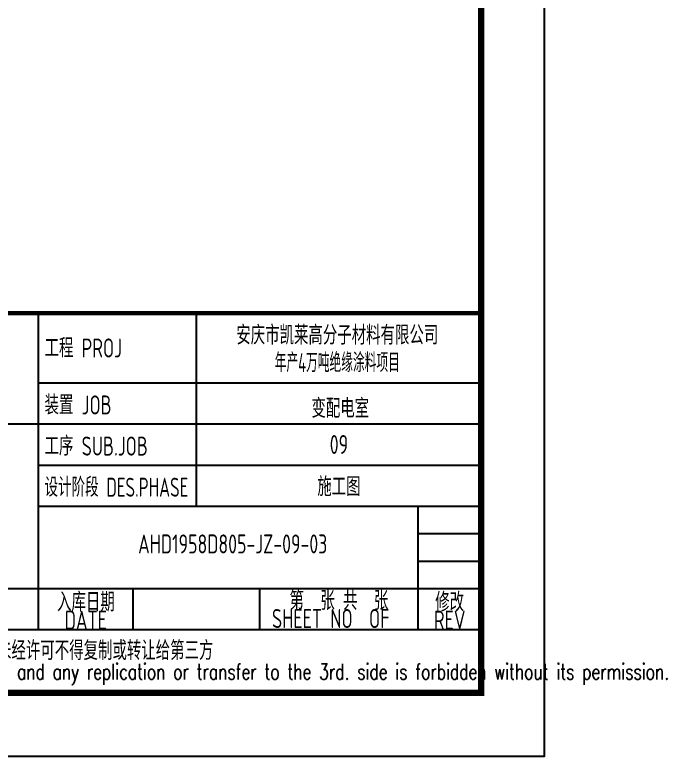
# Model space of a CAD drawing. Extents: x 4924227 to 5052693, y -485691 to -238224.
# Drawn here: x 5033178 to 5043489, y -485691 to -473976 of the extents above; entities that cross this region are included whole.
import ezdxf
from ezdxf.enums import TextEntityAlignment as Align

# ---------------------------------------------------------------- set-up
doc = ezdxf.new("R2010")
doc.units = 0
doc.header["$LTSCALE"] = 1000
doc.header["$MEASUREMENT"] = 0
doc.layers.get('0').update_dxf_attribs({"linetype": 'CONTINUOUS'})
doc.layers.add('PUB_TITLE', color=4, linetype='CONTINUOUS')
doc.styles.add('ECEC_TQ', font='txt_l.shx', dxfattribs={"bigfont": 'hztxt_l.shx'})
doc.styles.add('sceie', font='sceie.shx', dxfattribs={"bigfont": 'sceic.shx'})

msp = doc.modelspace()

# ---------------------------------------------------------------- linework, layer by layer
for p, q in [((5033551.5, -483690.7), (5033551.5, -478690.7)), ((5036051.5, -481740.7), (5036051.5, -478690.7)), ((5040551.5, -484690.7), (5040551.5, -478690.7)), ((5033551.5, -479790.7), (5040551.5, -479790.7)), ((5022551.5, -480440.7), (5033551.5, -480440.7)), ((5033551.5, -480440.7), (5040551.5, -480440.7)), ((5033551.5, -481090.7), (5040551.5, -481090.7)), ((5033551.5, -481740.7), (5040551.5, -481740.7)), ((5039551.5, -483690.7), (5039551.5, -481740.7)), ((5039551.5, -482174.1), (5040551.5, -482174.1)), ((5039551.5, -482607.4), (5040551.5, -482607.4)), ((5028051.5, -483040.7), (5040551.5, -483040.7)), ((5035051.5, -483690.7), (5035051.5, -483040.7)), ((5037051.5, -483690.7), (5037051.5, -483040.7)), ((5022551.5, -483690.7), (5040551.5, -483690.7)), ((5022551.5, -484690.7), (5040551.5, -484690.7))]:
    msp.add_line(p, q)
at = {"const_width": 70}
msp.add_lwpolyline([(5040551.5, -478690.7), (5022551.5, -478690.7)], dxfattribs=at)
at = {"layer": 'PUB_TITLE', "color": 4}
msp.add_lwpolyline([(4957451.5, -485690.7), (5041551.5, -485690.7), (5041551.5, -426290.7), (4957451.5, -426290.7)], close=True, dxfattribs=at)
at = {"layer": 'PUB_TITLE', "color": 4, "const_width": 100}
msp.add_lwpolyline([(4959951.5, -484690.7), (5040551.5, -484690.7), (5040551.5, -427290.7), (4959951.5, -427290.7)], close=True, dxfattribs=at)

# ---------------------------------------------------------------- texts
for s, height, style, width, p in [('安庆市凯莱高分子材料有限公司', 300, 'sceie', 0.8, (5038275.2, -479020.6)), ('年产4万吨绝缘涂料项目', 300, 'sceie', 0.65, (5038275.2, -479455.6)), ('变配电室', 300, 'sceie', 0.8, (5038323, -480176.7)), ('09', 300, 'sceie', 0.8, (5038301.5, -480765.7)), ('施工图', 300, 'sceie', 0.8, (5038301.5, -481415.7)), ('入库日期', 300, 'sceie', 0.8, (5034301.5, -483240.7)), ('第  张 共  张', 300, 'sceie', 0.8, (5038301.5, -483215.7)), ('修改', 300, 'sceie', 0.8, (5040051.5, -483240.7)), ('DATE', 300, 'sceie', 0.8, (5034301.5, -483540.7)), ('SHEET NO  OF  ', 300, 'sceie', 0.8, (5038301.5, -483515.7)), ('REV', 300, 'sceie', 0.8, (5040051.5, -483540.7)), ('本文件专有权属安徽华东化工医药工程有限责任公司所有,未经许可不得复制或转让给第三方', 300, 'sceie', 0.8, (5031722.6, -484039.7)), ('The proprietary right of this document belongs to Anhui Huadong Chemical And Medical Engineering  Co.,Ltd.  and any replication or transfer to the 3rd. side is forbidden without its permission. ', 250, 'ECEC_TQ', 0.72, (5031551.5, -484390.7))]:
    msp.add_text(s, height=height, dxfattribs=dict(style=style, width=width)).set_placement(p, align=Align.MIDDLE)
at = {"style": 'sceie'}
for s, width, p in [('工程 PROJ', 0.8, (5033648.4, -479390.7)), ('装置 JOB', 0.8, (5033648.4, -480290.7)), ('工序 SUB.JOB', 0.8, (5033648.4, -480940.7)), ('设计阶段 DES.PHASE', 0.75, (5033648.4, -481590.7))]:
    msp.add_text(s, height=300, dxfattribs=dict(at, width=width)).set_placement(p)
at = {"style": 'sceie', "width": 0.8}
msp.add_attdef('AHD1958D805-JZ-09-03', text='200320-02-040', height=300, dxfattribs=at).set_placement((5036622.3, -482337), align=Align.MIDDLE)

doc.saveas('drawing.dxf')
